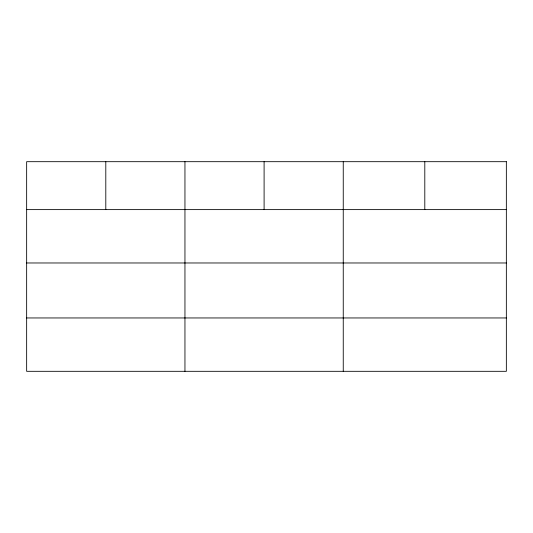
<?xml version="1.0" encoding="UTF-8"?>
<svg xmlns="http://www.w3.org/2000/svg" width="533" height="533" viewBox="0 0 533 533"><rect width="100%" height="100%" fill="white"/><g stroke="black" fill="none" stroke-linecap="round" stroke-linejoin="round"><path stroke-width="0.8" d="M26.65 209.616L506.35 209.616M26.65 262.976L506.35 262.976M26.65 317.954L506.35 317.954M424.801 161.686L424.801 209.616M343.252 161.686L343.252 371.314M264.101 161.686L264.101 209.616M184.951 161.686L184.951 371.314M105.801 161.686L105.801 209.616M506.35 161.686L26.65 161.686L26.65 371.314L506.35 371.314L506.35 161.686"/></g></svg>
